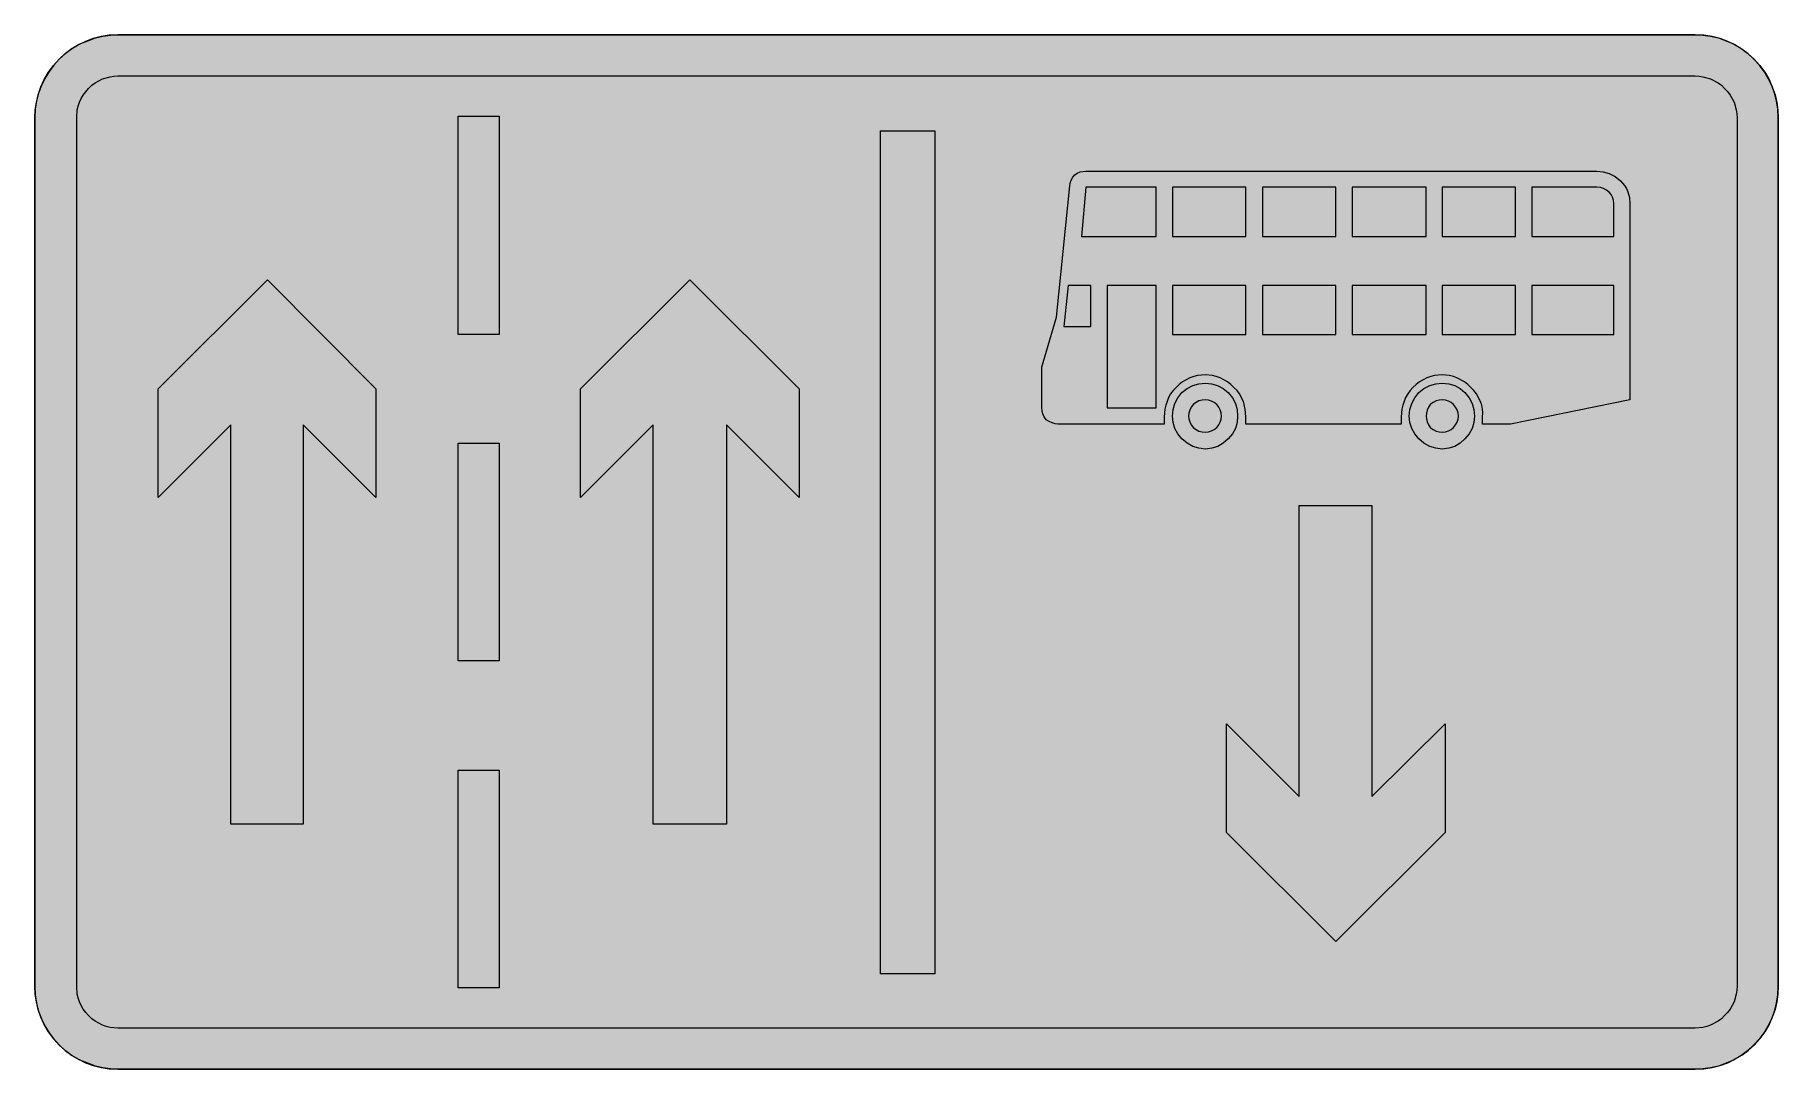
# Model space of a CAD drawing. Header units: metres. Extents: x 71 to 499, y 9 to 263.
import ezdxf

# ---------------------------------------------------------------- set-up
doc = ezdxf.new("R2010")
doc.units = ezdxf.units.M
for name, color, linetype, true_color in [('FILL_BLUE_0000FF', 7, 'Continuous', 0x0000ff), ('FILL_WHITE_FFFFFF', 7, 'Continuous', 0xffffff), ('STROKE_BLUE_0000FF', 7, 'Continuous', 0x0000ff)]:
    doc.layers.add(name, color=color, linetype=linetype, true_color=true_color)

msp = doc.modelspace()

# ---------------------------------------------------------------- hatches: boundary and pattern name
at = {"layer": 'FILL_BLUE_0000FF', "true_color": 0x0000ff}
h = msp.add_hatch(color=7, dxfattribs=at)
h.dxf.hatch_style = 1
h.paths.add_polyline_path([(479.38, 252.84), (480.33, 252.67), (482.22, 252.18), (484.06, 251.21), (484.9, 250.59), (485.64, 249.84), (486.39, 249.03), (487.01, 248.2), (487.98, 246.42), (488.47, 244.53), (488.64, 243.58), (488.7, 242.64), (488.7, 29.34), (488.64, 28.39), (488.47, 27.45), (487.98, 25.56), (487.01, 23.71), (486.39, 22.88), (485.64, 22.14), (484.9, 21.39), (484.06, 20.77), (482.22, 19.8), (481.27, 19.46), (480.33, 19.24), (478.44, 19.08), (91.26, 19.08), (89.37, 19.24), (88.42, 19.46), (87.48, 19.8), (85.7, 20.77), (84.87, 21.39), (84.06, 22.14), (83.39, 22.88), (82.78, 23.71), (82.26, 24.62), (81.9, 25.56), (81.56, 26.5), (81.34, 27.45), (81.18, 29.34), (81.18, 242.64), (81.34, 244.53), (81.56, 245.47), (81.9, 246.42), (82.26, 247.33), (82.78, 248.2), (84.06, 249.84), (84.87, 250.59), (85.7, 251.21), (87.48, 252.18), (89.37, 252.67), (90.31, 252.84), (91.26, 252.9), (478.44, 252.9), (479.38, 252.84)])
at = {"layer": 'FILL_WHITE_FFFFFF', "true_color": 0xffffff}
h = msp.add_hatch(color=7, dxfattribs=at)
h.dxf.hatch_style = 1
h.paths.add_polyline_path([(91.26, 9), (89.47, 9.07), (87.64, 9.32), (85.77, 9.76), (83.88, 10.44), (81.92, 11.24), (80.1, 12.29), (78.41, 13.53), (76.86, 14.94), (75.47, 16.49), (74.27, 18.16), (73.24, 19.93), (72.36, 21.78), (71.76, 23.67), (71.3, 25.56), (71.02, 27.45), (70.92, 29.34), (70.92, 242.64), (71.02, 244.45), (71.3, 246.35), (71.76, 248.28), (72.36, 250.2), (73.24, 252.05), (74.27, 253.82), (75.47, 255.49), (76.86, 257.04), (78.41, 258.45), (80.1, 259.7), (81.92, 260.74), (83.88, 261.54), (85.77, 262.22), (87.64, 262.67), (89.47, 262.91), (91.26, 262.98), (478.44, 262.98), (480.33, 262.91), (482.22, 262.67), (484.11, 262.22), (486, 261.54), (487.85, 260.74), (489.62, 259.7), (491.29, 258.45), (492.84, 257.04), (494.25, 255.49), (495.49, 253.82), (496.54, 252.05), (497.34, 250.2), (498.02, 248.28), (498.46, 246.35), (498.71, 244.45), (498.78, 242.64), (498.78, 29.34), (498.71, 27.45), (498.46, 25.56), (498.02, 23.67), (497.34, 21.78), (496.54, 19.93), (495.49, 18.16), (494.25, 16.49), (492.84, 14.94), (491.29, 13.53), (489.62, 12.29), (487.85, 11.24), (486, 10.44), (484.11, 9.76), (482.22, 9.32), (480.33, 9.07), (478.44, 9), (91.26, 9)])
h = msp.add_hatch(color=7, dxfattribs=at)
h.dxf.hatch_style = 1
h.paths.add_polyline_path([(184.86, 243), (184.86, 189.36), (174.78, 189.36), (174.78, 243), (184.86, 243)])
h = msp.add_hatch(color=7, dxfattribs=at)
h.dxf.hatch_style = 1
h.paths.add_polyline_path([(291.78, 239.4), (291.78, 32.4), (278.46, 32.4), (278.46, 239.4), (291.78, 239.4)])
h = msp.add_hatch(color=7, dxfattribs=at)
h.dxf.hatch_style = 1
h.paths.add_polyline_path([(416.34, 179.46), (414.45, 179.3), (413.5, 179.08), (412.56, 178.74), (410.78, 177.77), (409.95, 177.15), (409.14, 176.4), (408.47, 175.66), (407.86, 174.83), (407.34, 173.92), (406.98, 172.98), (406.64, 172.04), (406.42, 171.09), (406.26, 169.2), (406.26, 167.4), (368.1, 167.4), (368.1, 169.2), (367.96, 171.09), (367.56, 172.98), (366.59, 174.83), (365.97, 175.66), (365.22, 176.4), (364.48, 177.15), (363.64, 177.77), (361.8, 178.74), (360.86, 179.08), (359.93, 179.3), (358.2, 179.46), (356.31, 179.3), (355.36, 179.08), (354.42, 178.74), (352.57, 177.77), (351.74, 177.15), (351, 176.4), (350.26, 175.66), (349.65, 174.83), (349.18, 173.92), (348.84, 172.98), (348.5, 172.04), (348.28, 171.09), (348.12, 169.2), (348.12, 167.4), (322.02, 167.4), (321.32, 167.47), (320.58, 167.67), (319.84, 168.01), (319.14, 168.48), (318.67, 169.18), (318.33, 169.92), (318.13, 170.66), (318.06, 171.36), (318.06, 180.18), (318.1, 181.42), (318.21, 181.98), (318.42, 182.52), (321.66, 193.68), (324.9, 225.9), (325, 226.6), (325.26, 227.32), (325.66, 228), (326.16, 228.6), (326.76, 229.04), (327.44, 229.32), (328.86, 229.5), (454.32, 229.5), (455.83, 229.36), (457.33, 228.94), (458.77, 228.21), (460.08, 227.16), (461.11, 225.95), (461.55, 225.24), (461.88, 224.46), (462.28, 223.02), (462.42, 221.58), (462.42, 173.34), (433.08, 167.4), (426.24, 167.4), (426.24, 169.2), (426.31, 170.15), (426.24, 171.09), (426.04, 172.04), (425.7, 172.98), (424.73, 174.83), (424.11, 175.66), (423.36, 176.4), (422.62, 177.15), (421.78, 177.77), (419.94, 178.74), (419.07, 179.08), (418.14, 179.3), (416.34, 179.46)])
h.paths.add_polyline_path([(458.46, 189.36), (458.46, 201.42), (438.3, 201.42), (438.3, 189.36), (458.46, 189.36)], flags=16)
h.paths.add_polyline_path([(416.34, 189.36), (434.34, 189.36), (434.34, 201.42), (416.34, 201.42), (416.34, 189.36)], flags=16)
h.paths.add_polyline_path([(394.2, 201.42), (394.2, 189.36), (412.38, 189.36), (412.38, 201.42), (394.2, 201.42)], flags=16)
h.paths.add_polyline_path([(390.24, 201.42), (372.24, 201.42), (372.24, 189.36), (390.24, 189.36), (390.24, 201.42)], flags=16)
h.paths.add_polyline_path([(368.1, 189.36), (368.1, 201.42), (350.1, 201.42), (350.1, 189.36), (368.1, 189.36)], flags=16)
h.paths.add_polyline_path([(334.08, 171.36), (346.14, 171.36), (346.14, 201.42), (334.08, 201.42), (334.08, 171.36)], flags=16)
h.paths.add_polyline_path([(323.46, 191.34), (330.12, 191.34), (330.12, 201.42), (324.54, 201.42), (323.46, 191.34)], flags=16)
h.paths.add_polyline_path([(328.86, 225.54), (327.78, 213.48), (346.14, 213.48), (346.14, 225.54), (328.86, 225.54)], flags=16)
h.paths.add_polyline_path([(368.1, 213.48), (368.1, 225.54), (350.1, 225.54), (350.1, 213.48), (368.1, 213.48)], flags=16)
h.paths.add_polyline_path([(372.24, 213.48), (390.24, 213.48), (390.24, 225.54), (372.24, 225.54), (372.24, 213.48)], flags=16)
h.paths.add_polyline_path([(394.2, 225.54), (394.2, 213.48), (412.38, 213.48), (412.38, 225.54), (394.2, 225.54)], flags=16)
h.paths.add_polyline_path([(416.34, 213.48), (434.34, 213.48), (434.34, 225.54), (416.34, 225.54), (416.34, 213.48)], flags=16)
h.paths.add_polyline_path([(458.46, 221.58), (458.38, 222.37), (458.14, 223.11), (457.77, 223.78), (457.27, 224.37), (456.66, 224.86), (455.95, 225.23), (455.17, 225.46), (454.32, 225.54), (438.3, 225.54), (438.3, 213.48), (458.46, 213.48), (458.46, 221.58)], flags=16)
h = msp.add_hatch(color=7, dxfattribs=at)
h.dxf.hatch_style = 1
h.paths.add_polyline_path([(127.98, 202.86), (154.62, 176.04), (154.62, 149.4), (136.8, 167.22), (136.8, 69.12), (118.98, 69.12), (118.98, 167.22), (101.16, 149.4), (101.16, 176.04), (127.98, 202.86)])
h = msp.add_hatch(color=7, dxfattribs=at)
h.dxf.hatch_style = 1
h.paths.add_polyline_path([(231.66, 202.86), (258.48, 176.04), (258.48, 149.4), (240.66, 167.22), (240.66, 69.12), (222.66, 69.12), (222.66, 167.22), (204.84, 149.4), (204.84, 176.04), (231.66, 202.86)])
h = msp.add_hatch(color=7, dxfattribs=at)
h.dxf.hatch_style = 1
h.paths.add_polyline_path([(365.56, 166.32), (364.83, 164.98), (363.78, 163.8), (362.6, 162.72), (361.26, 161.93), (359.78, 161.45), (358.2, 161.28), (356.62, 161.45), (355.12, 161.93), (353.72, 162.72), (352.44, 163.8), (351.47, 164.98), (350.73, 166.32), (350.26, 167.8), (350.1, 169.38), (350.26, 170.96), (350.73, 172.46), (351.47, 173.86), (352.44, 175.14), (353.72, 176.11), (355.12, 176.85), (356.62, 177.32), (358.2, 177.48), (359.7, 177.32), (361.19, 176.85), (362.58, 176.11), (363.78, 175.14), (364.83, 173.86), (365.56, 172.46), (365.98, 170.96), (366.12, 169.38), (365.98, 167.8), (365.56, 166.32)])
h.paths.add_polyline_path([(361.84, 170.91), (361.48, 171.58), (360.99, 172.17), (360.4, 172.66), (359.73, 173.02), (358.99, 173.26), (358.2, 173.34), (357.4, 173.27), (356.62, 173.07), (355.92, 172.73), (355.32, 172.26), (354.74, 171.56), (354.35, 170.82), (354.13, 170.08), (354.06, 169.38), (354.13, 168.68), (354.35, 167.94), (354.74, 167.2), (355.32, 166.5), (355.92, 166.03), (356.62, 165.69), (357.4, 165.49), (358.2, 165.42), (358.99, 165.5), (359.73, 165.73), (360.4, 166.1), (360.99, 166.59), (361.48, 167.18), (361.84, 167.85), (362.08, 168.59), (362.16, 169.38), (362.08, 170.17), (361.84, 170.91)], flags=16)
h = msp.add_hatch(color=7, dxfattribs=at)
h.dxf.hatch_style = 1
h.paths.add_polyline_path([(423.7, 166.32), (422.97, 164.98), (421.92, 163.8), (420.74, 162.72), (419.4, 161.93), (417.92, 161.45), (416.34, 161.28), (414.76, 161.45), (413.26, 161.93), (411.86, 162.72), (410.58, 163.8), (409.61, 164.98), (408.87, 166.32), (408.4, 167.8), (408.24, 169.38), (408.4, 170.96), (408.87, 172.46), (409.61, 173.86), (410.58, 175.14), (411.86, 176.11), (413.26, 176.85), (414.76, 177.32), (416.34, 177.48), (417.92, 177.32), (419.4, 176.85), (420.74, 176.11), (421.92, 175.14), (422.97, 173.86), (423.7, 172.46), (424.12, 170.96), (424.26, 169.38), (424.12, 167.8), (423.7, 166.32)])
h.paths.add_polyline_path([(419.98, 170.91), (419.62, 171.58), (419.13, 172.17), (418.54, 172.66), (417.87, 173.02), (417.13, 173.26), (416.34, 173.34), (415.56, 173.27), (414.83, 173.07), (414.14, 172.73), (413.46, 172.26), (412.99, 171.56), (412.65, 170.82), (412.45, 170.08), (412.38, 169.38), (412.45, 168.68), (412.65, 167.94), (412.99, 167.2), (413.46, 166.5), (414.14, 166.03), (414.83, 165.69), (415.56, 165.49), (416.34, 165.42), (417.13, 165.5), (417.87, 165.73), (418.54, 166.1), (419.13, 166.59), (419.62, 167.18), (419.98, 167.85), (420.22, 168.59), (420.3, 169.38), (420.22, 170.17), (419.98, 170.91)], flags=16)
h = msp.add_hatch(color=7, dxfattribs=at)
h.dxf.hatch_style = 1
h.paths.add_polyline_path([(184.86, 162.72), (184.86, 109.26), (174.78, 109.26), (174.78, 162.72), (184.86, 162.72)])
h = msp.add_hatch(color=7, dxfattribs=at)
h.dxf.hatch_style = 1
h.paths.add_polyline_path([(363.42, 93.78), (381.24, 75.96), (381.24, 147.42), (399.06, 147.42), (399.06, 75.96), (417.06, 93.78), (417.06, 67.14), (390.24, 40.32), (363.42, 67.14), (363.42, 93.78)])
h = msp.add_hatch(color=7, dxfattribs=at)
h.dxf.hatch_style = 1
h.paths.add_polyline_path([(184.86, 82.44), (184.86, 28.98), (174.78, 28.98), (174.78, 82.44), (184.86, 82.44)])

# ---------------------------------------------------------------- linework, layer by layer
at = {"layer": 'FILL_BLUE_0000FF', "lineweight": 0, "true_color": 0x0000ff}
msp.add_lwpolyline([(479.38, 252.84), (480.33, 252.67), (482.22, 252.18), (484.06, 251.21), (484.9, 250.59), (485.64, 249.84), (486.39, 249.03), (487.01, 248.2), (487.98, 246.42), (488.47, 244.53), (488.64, 243.58), (488.7, 242.64), (488.7, 29.34), (488.64, 28.39), (488.47, 27.45), (487.98, 25.56), (487.01, 23.71), (486.39, 22.88), (485.64, 22.14), (484.9, 21.39), (484.06, 20.77), (482.22, 19.8), (481.27, 19.46), (480.33, 19.24), (478.44, 19.08), (91.26, 19.08), (89.37, 19.24), (88.42, 19.46), (87.48, 19.8), (85.7, 20.77), (84.87, 21.39), (84.06, 22.14), (83.39, 22.88), (82.78, 23.71), (82.26, 24.62), (81.9, 25.56), (81.56, 26.5), (81.34, 27.45), (81.18, 29.34), (81.18, 242.64), (81.34, 244.53), (81.56, 245.47), (81.9, 246.42), (82.26, 247.33), (82.78, 248.2), (84.06, 249.84), (84.87, 250.59), (85.7, 251.21), (87.48, 252.18), (89.37, 252.67), (90.31, 252.84), (91.26, 252.9), (478.44, 252.9)], close=True, dxfattribs=at)
at = {"layer": 'FILL_WHITE_FFFFFF', "lineweight": 0, "true_color": 0xffffff}
for points in [[(91.26, 9), (89.47, 9.07), (87.64, 9.32), (85.77, 9.76), (83.88, 10.44), (81.92, 11.24), (80.1, 12.29), (78.41, 13.53), (76.86, 14.94), (75.47, 16.49), (74.27, 18.16), (73.24, 19.93), (72.36, 21.78), (71.76, 23.67), (71.3, 25.56), (71.02, 27.45), (70.92, 29.34), (70.92, 242.64), (71.02, 244.45), (71.3, 246.35), (71.76, 248.28), (72.36, 250.2), (73.24, 252.05), (74.27, 253.82), (75.47, 255.49), (76.86, 257.04), (78.41, 258.45), (80.1, 259.7), (81.92, 260.74), (83.88, 261.54), (85.77, 262.22), (87.64, 262.67), (89.47, 262.91), (91.26, 262.98), (478.44, 262.98), (480.33, 262.91), (482.22, 262.67), (484.11, 262.22), (486, 261.54), (487.85, 260.74), (489.62, 259.7), (491.29, 258.45), (492.84, 257.04), (494.25, 255.49), (495.49, 253.82), (496.54, 252.05), (497.34, 250.2), (498.02, 248.28), (498.46, 246.35), (498.71, 244.45), (498.78, 242.64), (498.78, 29.34), (498.71, 27.45), (498.46, 25.56), (498.02, 23.67), (497.34, 21.78), (496.54, 19.93), (495.49, 18.16), (494.25, 16.49), (492.84, 14.94), (491.29, 13.53), (489.62, 12.29), (487.85, 11.24), (486, 10.44), (484.11, 9.76), (482.22, 9.32), (480.33, 9.07), (478.44, 9)], [(184.86, 243), (184.86, 189.36), (174.78, 189.36), (174.78, 243)], [(291.78, 239.4), (291.78, 32.4), (278.46, 32.4), (278.46, 239.4)], [(416.34, 179.46), (414.45, 179.3), (413.5, 179.08), (412.56, 178.74), (410.78, 177.77), (409.95, 177.15), (409.14, 176.4), (408.47, 175.66), (407.86, 174.83), (407.34, 173.92), (406.98, 172.98), (406.64, 172.04), (406.42, 171.09), (406.26, 169.2), (406.26, 167.4), (368.1, 167.4), (368.1, 169.2), (367.96, 171.09), (367.56, 172.98), (366.59, 174.83), (365.97, 175.66), (365.22, 176.4), (364.48, 177.15), (363.64, 177.77), (361.8, 178.74), (360.86, 179.08), (359.93, 179.3), (358.2, 179.46), (356.31, 179.3), (355.36, 179.08), (354.42, 178.74), (352.57, 177.77), (351.74, 177.15), (351, 176.4), (350.26, 175.66), (349.65, 174.83), (349.18, 173.92), (348.84, 172.98), (348.5, 172.04), (348.28, 171.09), (348.12, 169.2), (348.12, 167.4), (322.02, 167.4), (321.32, 167.47), (320.58, 167.67), (319.84, 168.01), (319.14, 168.48), (318.67, 169.18), (318.33, 169.92), (318.13, 170.66), (318.06, 171.36), (318.06, 180.18), (318.1, 181.42), (318.21, 181.98), (318.42, 182.52), (321.66, 193.68), (324.9, 225.9), (325, 226.6), (325.26, 227.32), (325.66, 228), (326.16, 228.6), (326.76, 229.04), (327.44, 229.32), (328.86, 229.5), (454.32, 229.5), (455.83, 229.36), (457.33, 228.94), (458.77, 228.21), (460.08, 227.16), (461.11, 225.95), (461.55, 225.24), (461.88, 224.46), (462.28, 223.02), (462.42, 221.58), (462.42, 173.34), (433.08, 167.4), (426.24, 167.4), (426.24, 169.2), (426.31, 170.15), (426.24, 171.09), (426.04, 172.04), (425.7, 172.98), (424.73, 174.83), (424.11, 175.66), (423.36, 176.4), (422.62, 177.15), (421.78, 177.77), (419.94, 178.74), (419.07, 179.08), (418.14, 179.3)], [(328.86, 225.54), (327.78, 213.48), (346.14, 213.48), (346.14, 225.54)], [(368.1, 213.48), (368.1, 225.54), (350.1, 225.54), (350.1, 213.48)], [(372.24, 213.48), (390.24, 213.48), (390.24, 225.54), (372.24, 225.54)], [(394.2, 225.54), (394.2, 213.48), (412.38, 213.48), (412.38, 225.54)], [(416.34, 213.48), (434.34, 213.48), (434.34, 225.54), (416.34, 225.54)], [(458.46, 221.58), (458.38, 222.37), (458.14, 223.11), (457.77, 223.78), (457.27, 224.37), (456.66, 224.86), (455.95, 225.23), (455.17, 225.46), (454.32, 225.54), (438.3, 225.54), (438.3, 213.48), (458.46, 213.48)], [(127.98, 202.86), (154.62, 176.04), (154.62, 149.4), (136.8, 167.22), (136.8, 69.12), (118.98, 69.12), (118.98, 167.22), (101.16, 149.4), (101.16, 176.04)], [(231.66, 202.86), (258.48, 176.04), (258.48, 149.4), (240.66, 167.22), (240.66, 69.12), (222.66, 69.12), (222.66, 167.22), (204.84, 149.4), (204.84, 176.04)], [(323.46, 191.34), (330.12, 191.34), (330.12, 201.42), (324.54, 201.42)], [(334.08, 171.36), (346.14, 171.36), (346.14, 201.42), (334.08, 201.42)], [(368.1, 189.36), (368.1, 201.42), (350.1, 201.42), (350.1, 189.36)], [(390.24, 201.42), (372.24, 201.42), (372.24, 189.36), (390.24, 189.36)], [(394.2, 201.42), (394.2, 189.36), (412.38, 189.36), (412.38, 201.42)], [(416.34, 189.36), (434.34, 189.36), (434.34, 201.42), (416.34, 201.42)], [(458.46, 189.36), (458.46, 201.42), (438.3, 201.42), (438.3, 189.36)], [(365.56, 166.32), (364.83, 164.98), (363.78, 163.8), (362.6, 162.72), (361.26, 161.93), (359.78, 161.45), (358.2, 161.28), (356.62, 161.45), (355.12, 161.93), (353.72, 162.72), (352.44, 163.8), (351.47, 164.98), (350.73, 166.32), (350.26, 167.8), (350.1, 169.38), (350.26, 170.96), (350.73, 172.46), (351.47, 173.86), (352.44, 175.14), (353.72, 176.11), (355.12, 176.85), (356.62, 177.32), (358.2, 177.48), (359.7, 177.32), (361.19, 176.85), (362.58, 176.11), (363.78, 175.14), (364.83, 173.86), (365.56, 172.46), (365.98, 170.96), (366.12, 169.38), (365.98, 167.8)], [(423.7, 166.32), (422.97, 164.98), (421.92, 163.8), (420.74, 162.72), (419.4, 161.93), (417.92, 161.45), (416.34, 161.28), (414.76, 161.45), (413.26, 161.93), (411.86, 162.72), (410.58, 163.8), (409.61, 164.98), (408.87, 166.32), (408.4, 167.8), (408.24, 169.38), (408.4, 170.96), (408.87, 172.46), (409.61, 173.86), (410.58, 175.14), (411.86, 176.11), (413.26, 176.85), (414.76, 177.32), (416.34, 177.48), (417.92, 177.32), (419.4, 176.85), (420.74, 176.11), (421.92, 175.14), (422.97, 173.86), (423.7, 172.46), (424.12, 170.96), (424.26, 169.38), (424.12, 167.8)], [(361.84, 170.91), (361.48, 171.58), (360.99, 172.17), (360.4, 172.66), (359.73, 173.02), (358.99, 173.26), (358.2, 173.34), (357.4, 173.27), (356.62, 173.07), (355.92, 172.73), (355.32, 172.26), (354.74, 171.56), (354.35, 170.82), (354.13, 170.08), (354.06, 169.38), (354.13, 168.68), (354.35, 167.94), (354.74, 167.2), (355.32, 166.5), (355.92, 166.03), (356.62, 165.69), (357.4, 165.49), (358.2, 165.42), (358.99, 165.5), (359.73, 165.73), (360.4, 166.1), (360.99, 166.59), (361.48, 167.18), (361.84, 167.85), (362.08, 168.59), (362.16, 169.38), (362.08, 170.17)], [(419.98, 170.91), (419.62, 171.58), (419.13, 172.17), (418.54, 172.66), (417.87, 173.02), (417.13, 173.26), (416.34, 173.34), (415.56, 173.27), (414.83, 173.07), (414.14, 172.73), (413.46, 172.26), (412.99, 171.56), (412.65, 170.82), (412.45, 170.08), (412.38, 169.38), (412.45, 168.68), (412.65, 167.94), (412.99, 167.2), (413.46, 166.5), (414.14, 166.03), (414.83, 165.69), (415.56, 165.49), (416.34, 165.42), (417.13, 165.5), (417.87, 165.73), (418.54, 166.1), (419.13, 166.59), (419.62, 167.18), (419.98, 167.85), (420.22, 168.59), (420.3, 169.38), (420.22, 170.17)], [(184.86, 162.72), (184.86, 109.26), (174.78, 109.26), (174.78, 162.72)], [(363.42, 93.78), (381.24, 75.96), (381.24, 147.42), (399.06, 147.42), (399.06, 75.96), (417.06, 93.78), (417.06, 67.14), (390.24, 40.32), (363.42, 67.14)], [(184.86, 82.44), (184.86, 28.98), (174.78, 28.98), (174.78, 82.44)]]:
    msp.add_lwpolyline(points, close=True, dxfattribs=at)
at = {"layer": 'STROKE_BLUE_0000FF', "lineweight": 0, "true_color": 0x0000ff}
for points in [[(91.26, 262.98), (89.19, 262.87), (87.18, 262.56), (85.24, 262.06), (83.37, 261.37), (81.6, 260.51), (79.92, 259.49), (78.35, 258.31), (76.9, 256.99), (75.59, 255.55), (74.41, 253.98), (73.39, 252.3), (72.53, 250.53), (71.84, 248.66), (71.34, 246.72), (71.03, 244.71), (70.92, 242.64)], [(478.44, 262.98), (91.26, 262.98)], [(498.78, 242.64), (498.68, 244.71), (498.37, 246.72), (497.87, 248.66), (497.2, 250.53), (496.35, 252.3), (495.33, 253.98), (494.17, 255.55), (492.86, 256.99), (491.42, 258.31), (489.86, 259.49), (488.18, 260.51), (486.4, 261.37), (484.53, 262.06), (482.57, 262.56), (480.54, 262.87), (478.44, 262.98)], [(70.92, 242.64), (70.92, 29.34)], [(498.78, 29.34), (498.78, 242.64)], [(70.92, 29.34), (71.03, 27.24), (71.34, 25.21), (71.84, 23.25), (72.53, 21.38), (73.39, 19.6), (74.41, 17.92), (75.59, 16.36), (76.9, 14.92), (78.35, 13.61), (79.92, 12.45), (81.6, 11.43), (83.37, 10.58), (85.24, 9.91), (87.18, 9.41), (89.19, 9.1), (91.26, 9)], [(478.44, 9), (480.54, 9.1), (482.57, 9.41), (484.53, 9.91), (486.4, 10.58), (488.18, 11.43), (489.86, 12.45), (491.42, 13.61), (492.86, 14.92), (494.17, 16.36), (495.33, 17.92), (496.35, 19.6), (497.2, 21.38), (497.87, 23.25), (498.37, 25.21), (498.68, 27.24), (498.78, 29.34)], [(91.26, 9), (478.44, 9)]]:
    msp.add_lwpolyline(points, dxfattribs=at)

doc.saveas('drawing.dxf')
